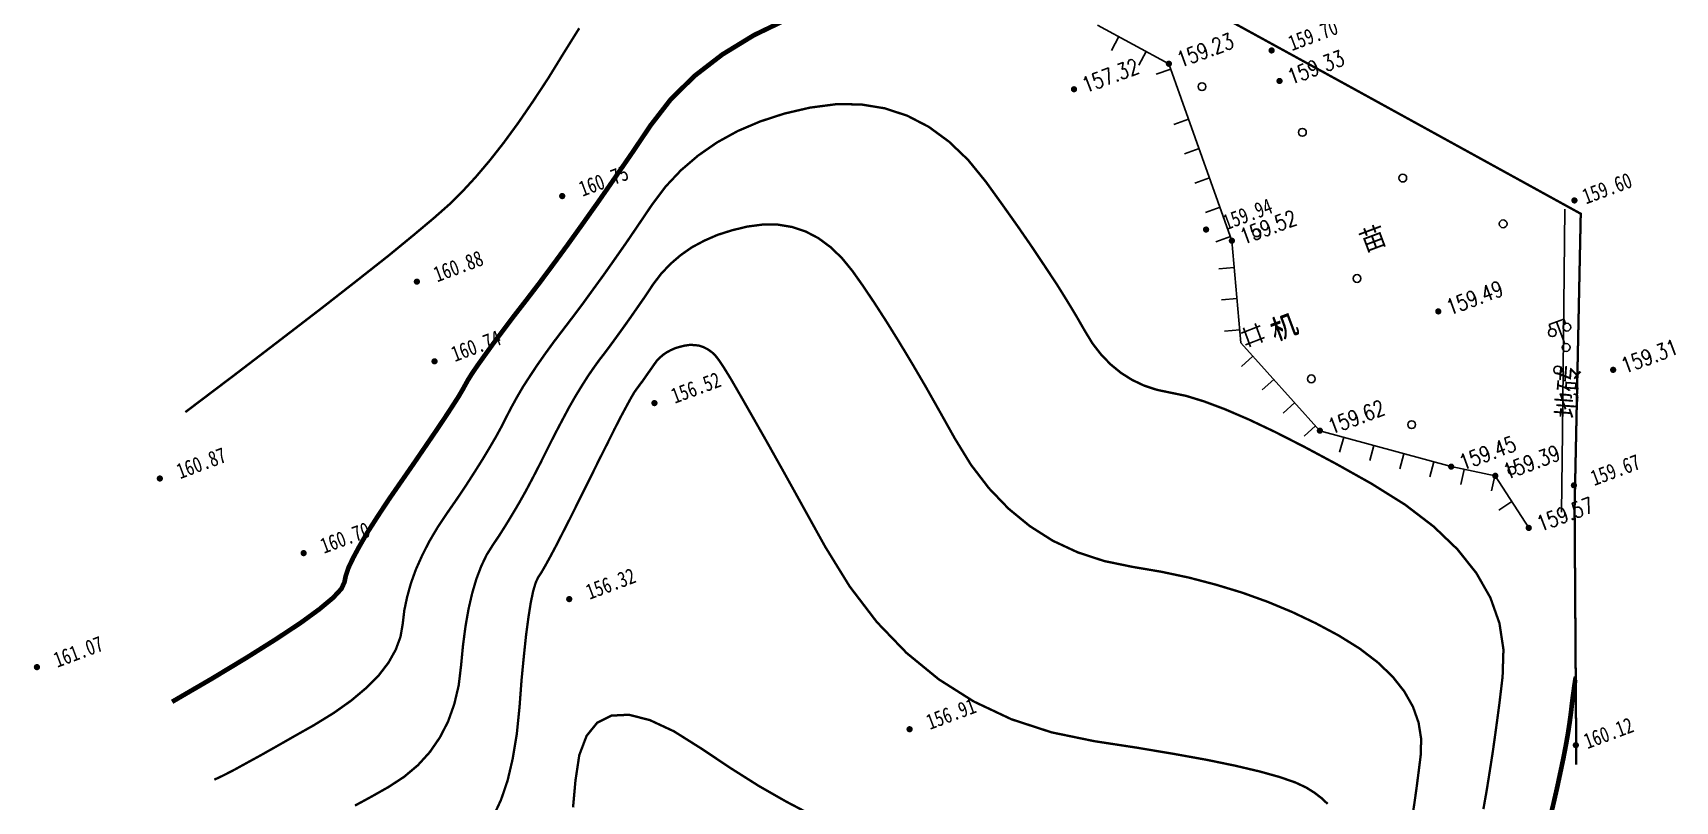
# Model space of a CAD drawing. Header units: millimetres. Extents: x -1471591 to 944464, y -468930 to 547002.
# Drawn here: x 59378 to 164700, y -144797 to -95559 of the extents above; entities that cross this region are included whole.
import ezdxf
from ezdxf.enums import TextEntityAlignment as Align

# ---------------------------------------------------------------- set-up
doc = ezdxf.new("R2010")
doc.units = ezdxf.units.MM
doc.header["$LTSCALE"] = 10
for name, color, linetype in [('DGX', 252, 'Continuous'), ('DLDW', 8, 'Continuous'), ('DLSS', 252, 'Continuous'), ('DMTZ', 252, 'Continuous'), ('GCD', 252, 'Continuous'), ('SXSS', 8, 'Continuous'), ('ZBTZ', 252, 'Continuous')]:
    doc.layers.add(name, color=color, linetype=linetype)
doc.styles.get("Standard").update_dxf_attribs({"font": 'simplex.shx', "width": 0.8, "bigfont": 'hztxt.shx'})
doc.styles.add('宋体', font='', dxfattribs={"height": 1.25, "bigfont": 'hztxt.shx'})
doc.styles.get('宋体').set_extended_font_data('SimSun')
doc.linetypes.add('1161', pattern='A,0,[149,AAA.SHX,S=0.15,R=0,X=0,Y=0],-1.6', length=1.6)

# ---------------------------------------------------------------- blocks, each defined once
blk = doc.blocks.new('GC248')
for p, q in [((-1.3, 0.8), (1.3, 0.8)), ((-0.8, -1.3), (-0.8, 1.3)), ((0.8, -1.3), (0.8, 1.3)), ((-1.3, -0.8), (1.3, -0.8))]:
    blk.add_line(p, q)
blk = doc.blocks.new('gc170')
at = {"linetype": 'Continuous'}
blk.add_circle((0, 0), 0.5, dxfattribs=at)
blk = doc.blocks.new('gc097')
for p, q in [((-1, 2.9), (-1, 3.5)), ((-1, 3.5), (1, 3.5)), ((0, 0.5), (0, 3.5)), ((1, 3.5), (1, 2.9))]:
    blk.add_line(p, q)
for centre in [(-1, 2.4), (1, 2.4), (0, 0)]:
    blk.add_circle(centre, 0.5)
blk = doc.blocks.new('GC200')
at = {"layer": 'GCD', "const_width": 0.2, "flags": 128}
blk.add_lwpolyline([(-0.1, 0, 1), (0.1, 0, 1)], format="xyb", close=True, dxfattribs=at)
blk = doc.blocks.new('地形')
at = {"layer": 'DGX', "color": 252, "linetype": 'Continuous', "flags": 128}
for points, const_width in [([(-367.54, -0.03), (-369.03, -1.17), (-370.52, -2.33), (-371.96, -3.38), (-373.33, -4.34), (-374.64, -5.2), (-375.89, -5.96), (-377.09, -6.63), (-378.22, -7.2), (-379.29, -7.68), (-380.52, -8.15), (-382.13, -8.72), (-384.12, -9.4), (-386.5, -10.16), (-389.26, -11.03), (-392.4, -11.99), (-395.92, -13.06), (-399.82, -14.22)], 0.15), ([(-354.68, -4.14), (-357.2, -4.37), (-359.53, -4.82), (-361.68, -5.48), (-363.65, -6.36), (-365.43, -7.46), (-367.08, -8.64), (-368.67, -9.75), (-370.2, -10.81), (-371.66, -11.8), (-373.06, -12.74), (-374.39, -13.61), (-375.66, -14.43), (-376.86, -15.18), (-377.98, -15.87), (-378.97, -16.5), (-379.84, -17.06), (-380.59, -17.56), (-381.23, -17.99), (-381.74, -18.35), (-382.13, -18.65), (-382.4, -18.88), (-382.68, -19.12), (-383.09, -19.45), (-383.64, -19.86), (-384.32, -20.36), (-385.13, -20.94), (-386.08, -21.61), (-387.16, -22.37), (-388.37, -23.21), (-389.58, -24.05), (-390.65, -24.83), (-391.58, -25.53), (-392.36, -26.17), (-393, -26.73), (-393.51, -27.22), (-393.86, -27.65), (-394.08, -28), (-394.41, -28.33), (-395.11, -28.68), (-396.19, -29.06), (-397.63, -29.46), (-399.45, -29.88), (-401.63, -30.33), (-404.19, -30.81), (-407.12, -31.31)], 0.3), ([(-406.33, -36.93), (-406, -36.91), (-405.51, -36.86), (-404.85, -36.78), (-404.03, -36.66), (-403.05, -36.52), (-401.9, -36.34), (-400.6, -36.13), (-399.13, -35.9), (-397.65, -35.61), (-396.33, -35.26), (-395.15, -34.84), (-394.12, -34.37), (-393.24, -33.82), (-392.52, -33.21), (-391.94, -32.54), (-391.51, -31.8), (-391.12, -31.04), (-390.65, -30.3), (-390.12, -29.57), (-389.51, -28.85), (-388.83, -28.16), (-388.08, -27.47), (-387.26, -26.81), (-386.36, -26.16), (-385.45, -25.53), (-384.6, -24.92), (-383.81, -24.33), (-383.06, -23.76), (-382.38, -23.22), (-381.74, -22.7), (-381.16, -22.2), (-380.64, -21.72), (-380.12, -21.25), (-379.56, -20.77), (-378.96, -20.28), (-378.31, -19.8), (-377.62, -19.3), (-376.89, -18.8), (-376.12, -18.29), (-375.31, -17.78), (-374.45, -17.24), (-373.54, -16.66), (-372.59, -16.03), (-371.59, -15.37), (-370.55, -14.66), (-369.46, -13.91), (-368.33, -13.11), (-367.15, -12.27), (-365.92, -11.48), (-364.62, -10.84), (-363.25, -10.34), (-361.83, -9.98), (-360.33, -9.76), (-358.77, -9.69), (-357.15, -9.76), (-355.46, -9.98), (-353.82, -10.36), (-352.33, -10.93), (-350.99, -11.7), (-349.8, -12.65), (-348.76, -13.8), (-347.88, -15.14), (-347.14, -16.67), (-346.56, -18.39), (-346.08, -20.15), (-345.64, -21.81), (-345.25, -23.36), (-344.91, -24.81), (-344.6, -26.15), (-344.35, -27.39), (-344.14, -28.51), (-343.97, -29.54), (-343.79, -30.48), (-343.52, -31.35), (-343.17, -32.15), (-342.74, -32.89), (-342.23, -33.56), (-341.64, -34.17), (-340.97, -34.71), (-340.21, -35.19), (-339.35, -35.73), (-338.39, -36.47), (-337.3, -37.42), (-336.11, -38.56), (-334.8, -39.91), (-333.38, -41.46), (-331.84, -43.21), (-330.19, -45.16), (-328.64, -47.18), (-327.41, -49.14), (-326.49, -51.05), (-325.89, -52.9), (-325.6, -54.69), (-325.63, -56.42), (-325.98, -58.09), (-326.64, -59.7), (-327.43, -61.23), (-328.19, -62.65), (-328.9, -63.96), (-329.57, -65.15), (-330.19, -66.24), (-330.77, -67.22)], 0.15), ([(-398.47, -41.65), (-397.26, -41.48), (-396.05, -41.29), (-394.88, -41.03), (-393.78, -40.64), (-392.77, -40.12), (-391.84, -39.47), (-390.99, -38.7), (-390.23, -37.8), (-389.54, -36.77), (-388.94, -35.61), (-388.37, -34.44), (-387.8, -33.37), (-387.23, -32.4), (-386.66, -31.54), (-386.09, -30.78), (-385.51, -30.12), (-384.93, -29.56), (-384.34, -29.11), (-383.75, -28.69), (-383.13, -28.22), (-382.48, -27.71), (-381.81, -27.17), (-381.11, -26.58), (-380.39, -25.94), (-379.65, -25.27), (-378.88, -24.55), (-378.11, -23.84), (-377.38, -23.19), (-376.69, -22.58), (-376.03, -22.03), (-375.4, -21.54), (-374.82, -21.1), (-374.26, -20.71), (-373.75, -20.37), (-373.23, -20.05), (-372.69, -19.7), (-372.13, -19.33), (-371.53, -18.93), (-370.91, -18.51), (-370.26, -18.06), (-369.58, -17.59), (-368.88, -17.08), (-368.14, -16.61), (-367.36, -16.23), (-366.55, -15.93), (-365.7, -15.71), (-364.8, -15.59), (-363.87, -15.54), (-362.9, -15.59), (-361.9, -15.71), (-360.91, -15.94), (-360.02, -16.28), (-359.22, -16.74), (-358.51, -17.31), (-357.89, -18), (-357.37, -18.8), (-356.93, -19.71), (-356.58, -20.74), (-356.28, -21.88), (-355.98, -23.14), (-355.68, -24.51), (-355.38, -26), (-355.08, -27.6), (-354.78, -29.32), (-354.49, -31.16), (-354.19, -33.11), (-353.81, -35.05), (-353.26, -36.85), (-352.54, -38.52), (-351.65, -40.05), (-350.6, -41.44), (-349.37, -42.69), (-347.97, -43.81), (-346.41, -44.79), (-344.79, -45.73), (-343.25, -46.71), (-341.79, -47.74), (-340.39, -48.81), (-339.07, -49.93), (-337.83, -51.09), (-336.66, -52.3), (-335.56, -53.55), (-334.59, -54.81), (-333.82, -56.04), (-333.25, -57.22), (-332.88, -58.37), (-332.7, -59.49), (-332.72, -60.57), (-332.93, -61.61), (-333.34, -62.61), (-333.84, -63.56), (-334.31, -64.45), (-334.75, -65.26), (-335.17, -66.01)], 0.15), ([(-390.39, -45.4), (-389.56, -44.58), (-388.74, -43.58), (-387.94, -42.38), (-387.14, -40.99), (-386.36, -39.41), (-385.63, -37.83), (-384.95, -36.44), (-384.35, -35.24), (-383.81, -34.23), (-383.34, -33.4), (-382.94, -32.77), (-382.6, -32.32), (-382.33, -32.06), (-382.04, -31.85), (-381.65, -31.53), (-381.15, -31.1), (-380.55, -30.57), (-379.85, -29.93), (-379.04, -29.19), (-378.13, -28.34), (-377.11, -27.39), (-376.1, -26.44), (-375.2, -25.61), (-374.42, -24.88), (-373.75, -24.27), (-373.19, -23.78), (-372.74, -23.39), (-372.41, -23.12), (-372.19, -22.97), (-372.02, -22.86), (-371.85, -22.75), (-371.66, -22.63), (-371.47, -22.5), (-371.27, -22.36), (-371.05, -22.21), (-370.83, -22.06), (-370.6, -21.9), (-370.36, -21.74), (-370.11, -21.62), (-369.85, -21.52), (-369.57, -21.45), (-369.28, -21.41), (-368.97, -21.39), (-368.66, -21.41), (-368.33, -21.45), (-368.01, -21.52), (-367.72, -21.64), (-367.46, -21.78), (-367.23, -21.97), (-367.03, -22.19), (-366.85, -22.45), (-366.71, -22.75), (-366.6, -23.09), (-366.48, -23.61), (-366.31, -24.47), (-366.11, -25.66), (-365.86, -27.19), (-365.56, -29.06), (-365.22, -31.26), (-364.84, -33.8), (-364.41, -36.68), (-363.83, -39.62), (-363, -42.36), (-361.91, -44.88), (-360.56, -47.2), (-358.96, -49.31), (-357.1, -51.22), (-354.98, -52.91), (-352.61, -54.4), (-350.23, -55.73), (-348.12, -56.95), (-346.27, -58.05), (-344.68, -59.05), (-343.35, -59.94), (-342.28, -60.72), (-341.47, -61.39), (-340.92, -61.95), (-340.54, -62.45), (-340.24, -62.93), (-340.01, -63.4)], 0.15), ([(-385.41, -46.66), (-384.66, -45.1), (-383.86, -43.66), (-382.99, -42.67), (-382.06, -42.12), (-381.05, -42.01), (-379.98, -42.35), (-378.84, -43.14), (-377.64, -44.36), (-376.36, -46.04), (-375.05, -47.86), (-373.76, -49.56), (-372.46, -51.12), (-371.18, -52.55)], 0.15), ([(-322.28, -61.44), (-322.29, -61.44), (-322.34, -61.51), (-322.42, -61.66), (-322.54, -61.87), (-322.69, -62.15), (-322.88, -62.5), (-323.1, -62.92), (-323.35, -63.41), (-323.65, -63.97), (-323.99, -64.58), (-324.38, -65.24), (-324.82, -65.96), (-325.31, -66.73), (-325.84, -67.56), (-326.42, -68.44), (-327.05, -69.37)], 0.3)]:
    blk.add_lwpolyline(points, dxfattribs=dict(at, const_width=const_width))
at = {"layer": 'DLSS', "linetype": 'Continuous', "lineweight": 15, "const_width": 0.15, "elevation": 152.25, "flags": 128}
for points in [[(-342.64, 5.52), (-336.65, -3.79), (-331.23, -10.8), (-322.43, -21.01), (-311.55, -33.67), (-317.02, -47.41)], [(-317.02, -47.41), (-318.53, -51.2), (-324.19, -66.64)]]:
    blk.add_lwpolyline(points, dxfattribs=at)
at = {"layer": 'DLSS', "linetype": 'Continuous', "const_width": 0.075, "elevation": 152.25}
for points in [[(-342.64, 5.52), (-336.65, -3.79), (-331.23, -10.8), (-322.43, -21.01), (-311.55, -33.67), (-317.02, -47.41)], [(-317.02, -47.41), (-318.53, -51.2), (-324.19, -66.64)]]:
    blk.add_lwpolyline(points, dxfattribs=at)
at = {"layer": 'DMTZ', "linetype": 'Continuous', "elevation": 152.25, "flags": 128}
for points in [[(-332.95, -17.77), (-332.92, -15.41), (-336.33, -11.49)], [(-335.31, -12.66), (-336.06, -13.32)], [(-334, -14.17), (-334.75, -14.83)], [(-332.92, -15.77), (-333.92, -15.75)], [(-321.73, -51.36), (-322.57, -47.48), (-325.01, -45.94), (-332.09, -40.83), (-334.86, -33.79), (-333.11, -27.45), (-332.95, -17.77)], [(-332.98, -19.17), (-333.98, -19.16)], [(-333.01, -21.17), (-334.01, -21.16)], [(-333.04, -23.17), (-334.04, -23.16)], [(-333.07, -25.17), (-334.07, -25.16)], [(-333.1, -27.17), (-334.1, -27.16)], [(-333.57, -29.11), (-334.53, -28.85)], [(-334.1, -31.04), (-335.06, -30.77)], [(-334.63, -32.97), (-335.59, -32.7)], [(-334.44, -34.86), (-335.37, -35.22)], [(-333.71, -36.72), (-334.64, -37.08)], [(-332.97, -38.58), (-333.91, -38.95)], [(-332.24, -40.44), (-333.17, -40.81)], [(-330.81, -41.76), (-331.39, -42.57)], [(-329.18, -42.93), (-329.77, -43.74)], [(-327.56, -44.1), (-328.15, -44.91)], [(-325.94, -45.27), (-326.53, -46.08)], [(-324.29, -46.4), (-324.83, -47.24)], [(-322.6, -47.46), (-323.13, -48.31)], [(-322.15, -49.4), (-323.13, -49.62)]]:
    blk.add_lwpolyline(points, dxfattribs=at)
at = {"layer": 'ZBTZ', "linetype": '1161', "elevation": 152.25, "flags": 128}
for points in [[(-312.41, -33.04), (-317.56, -46.39)], [(-317.56, -46.39), (-319.41, -51.15)]]:
    blk.add_lwpolyline(points, dxfattribs=at)
at = {"layer": 'DLDW', "linetype": 'Continuous', "xscale": 0.5, "yscale": 0.5, "zscale": 0.5}
blk.add_blockref('gc097', (-315.43, -41.37, 152.25), dxfattribs=at)
at = {"layer": 'GCD', "linetype": 'Continuous'}
ref = blk.add_blockref('GC200', (-372.33, -9.72, 313), dxfattribs=at)
ref.add_attrib('height', '160.75', dxfattribs={"linetype": 'Continuous', "height": 1, "style": '宋体', "width": 0.8}).set_placement((-371.13, -9.72, 313), align=Align.MIDDLE_LEFT)
ref = blk.add_blockref('GC200', (-382.98, -11.59, 313.13), dxfattribs=at)
ref.add_attrib('height', '160.88', dxfattribs={"linetype": 'Continuous', "height": 1, "style": '宋体', "width": 0.8}).set_placement((-381.78, -11.59, 313.13), align=Align.MIDDLE_LEFT)
at = {"layer": 'GCD'}
ref = blk.add_blockref('GC200', (-339.19, -14.81, 309.57), dxfattribs=at)
ref.add_attrib('height', '157.32', dxfattribs={"height": 1, "width": 0.8}).set_placement((-338.59, -14.81, 309.57), align=Align.MIDDLE_LEFT)
ref = blk.add_blockref('GC200', (-332.92, -15.41, 311.48), dxfattribs=at)
ref.add_attrib('height', '159.23', dxfattribs={"height": 1, "width": 0.8}).set_placement((-332.32, -15.41, 311.48), align=Align.MIDDLE_LEFT)
at = {"layer": 'GCD', "linetype": 'Continuous'}
ref = blk.add_blockref('GC200', (-383.71, -16.77, 312.99), dxfattribs=at)
ref.add_attrib('height', '160.74', dxfattribs={"linetype": 'Continuous', "height": 1, "style": '宋体', "width": 0.8}).set_placement((-382.51, -16.77, 312.99), align=Align.MIDDLE_LEFT)
ref = blk.add_blockref('GC200', (-326.45, -16.92, 311.95), dxfattribs=at)
ref.add_attrib('height', '159.70', dxfattribs={"linetype": 'Continuous', "height": 1, "style": '宋体', "width": 0.8}).set_placement((-325.25, -16.92, 311.95), align=Align.MIDDLE_LEFT)
ref = blk.add_blockref('GC200', (-402.84, -17.63, 313.12), dxfattribs=at)
ref.add_attrib('height', '160.87', dxfattribs={"linetype": 'Continuous', "height": 1, "style": '宋体', "width": 0.8}).set_placement((-401.64, -17.63, 313.12), align=Align.MIDDLE_LEFT)
at = {"layer": 'GCD'}
ref = blk.add_blockref('GC200', (-326.66, -18.93, 311.58), dxfattribs=at)
ref.add_attrib('height', '159.33', dxfattribs={"height": 1, "width": 0.8}).set_placement((-326.06, -18.93, 311.58), align=Align.MIDDLE_LEFT)
at = {"layer": 'GCD', "linetype": 'Continuous'}
ref = blk.add_blockref('GC200', (-371.44, -24.22, 308.77), dxfattribs=at)
ref.add_attrib('height', '156.52', dxfattribs={"linetype": 'Continuous', "height": 1, "style": '宋体', "width": 0.8}).set_placement((-370.24, -24.22, 308.77), align=Align.MIDDLE_LEFT)
ref = blk.add_blockref('GC200', (-395.88, -25.34, 312.95), dxfattribs=at)
ref.add_attrib('height', '160.70', dxfattribs={"linetype": 'Continuous', "height": 1, "style": '宋体', "width": 0.8}).set_placement((-394.68, -25.34, 312.95), align=Align.MIDDLE_LEFT)
ref = blk.add_blockref('GC200', (-414.46, -26.19, 313.32), dxfattribs=at)
ref.add_attrib('height', '161.07', dxfattribs={"linetype": 'Continuous', "height": 1, "style": '宋体', "width": 0.8}).set_placement((-413.26, -26.19, 313.32), align=Align.MIDDLE_LEFT)
ref = blk.add_blockref('GC200', (-334.41, -26.2, 312.19), dxfattribs=at)
ref.add_attrib('height', '159.94', dxfattribs={"linetype": 'Continuous', "height": 1, "style": '宋体', "width": 0.8}).set_placement((-333.21, -26.2, 312.19), align=Align.MIDDLE_LEFT)
at = {"layer": 'GCD'}
ref = blk.add_blockref('GC200', (-333.11, -27.45, 311.77), dxfattribs=at)
ref.add_attrib('height', '159.52', dxfattribs={"height": 1, "width": 0.8}).set_placement((-332.51, -27.45, 311.77), align=Align.MIDDLE_LEFT)
at = {"layer": 'GCD', "linetype": 'Continuous'}
ref = blk.add_blockref('GC200', (-311.63, -32.73, 311.85), dxfattribs=at)
ref.add_attrib('height', '159.60', dxfattribs={"linetype": 'Continuous', "height": 1, "style": '宋体', "width": 0.8}).set_placement((-311.03, -32.73, 311.85), align=Align.MIDDLE_LEFT)
ref = blk.add_blockref('GC200', (-380.96, -34.07, 308.57), dxfattribs=at)
ref.add_attrib('height', '156.32', dxfattribs={"linetype": 'Continuous', "height": 1, "style": '宋体', "width": 0.8}).set_placement((-379.76, -34.07, 308.57), align=Align.MIDDLE_LEFT)
at = {"layer": 'GCD'}
ref = blk.add_blockref('GC200', (-322.3, -36.33, 311.74), dxfattribs=at)
ref.add_attrib('height', '159.49', dxfattribs={"height": 1, "width": 0.8}).set_placement((-321.7, -36.33, 311.74), align=Align.MIDDLE_LEFT)
ref = blk.add_blockref('GC200', (-332.09, -40.83, 311.87), dxfattribs=at)
ref.add_attrib('height', '159.62', dxfattribs={"height": 1, "width": 0.8}).set_placement((-331.49, -40.83, 311.87), align=Align.MIDDLE_LEFT)
ref = blk.add_blockref('GC200', (-313.11, -43.77, 311.56), dxfattribs=at)
ref.add_attrib('height', '159.31', dxfattribs={"height": 1, "width": 0.8}).set_placement((-312.51, -43.77, 311.56), align=Align.MIDDLE_LEFT)
ref = blk.add_blockref('GC200', (-325.01, -45.94, 311.7), dxfattribs=at)
ref.add_attrib('height', '159.45', dxfattribs={"height": 1, "width": 0.8}).set_placement((-324.41, -45.94, 311.7), align=Align.MIDDLE_LEFT)
ref = blk.add_blockref('GC200', (-322.57, -47.48, 311.64), dxfattribs=at)
ref.add_attrib('height', '159.39', dxfattribs={"height": 1, "width": 0.8}).set_placement((-321.97, -47.48, 311.64), align=Align.MIDDLE_LEFT)
at = {"layer": 'GCD', "linetype": 'Continuous'}
ref = blk.add_blockref('GC200', (-363.44, -49.53, 309.16), dxfattribs=at)
ref.add_attrib('height', '156.91', dxfattribs={"linetype": 'Continuous', "height": 1, "style": '宋体', "width": 0.8}).set_placement((-362.24, -49.53, 309.16), align=Align.MIDDLE_LEFT)
ref = blk.add_blockref('GC200', (-318.06, -49.82, 311.92), dxfattribs=at)
ref.add_attrib('height', '159.67', dxfattribs={"linetype": 'Continuous', "height": 1, "style": '宋体', "width": 0.8}).set_placement((-316.86, -49.82, 311.92), align=Align.MIDDLE_LEFT)
at = {"layer": 'GCD'}
ref = blk.add_blockref('GC200', (-321.73, -51.36, 311.82), dxfattribs=at)
ref.add_attrib('height', '159.57', dxfattribs={"height": 1, "width": 0.8}).set_placement((-321.13, -51.36, 311.82), align=Align.MIDDLE_LEFT)
at = {"layer": 'GCD', "linetype": 'Continuous'}
ref = blk.add_blockref('GC200', (-323.78, -65.46, 312.37), dxfattribs=at)
ref.add_attrib('height', '160.12', dxfattribs={"linetype": 'Continuous', "height": 1, "style": '宋体', "width": 0.8}).set_placement((-323.18, -65.46, 312.37), align=Align.MIDDLE_LEFT)
at = {"layer": 'SXSS', "linetype": 'Continuous', "xscale": 0.5, "yscale": 0.5, "zscale": 0.5}
blk.add_blockref('GC248', (-333.97, -33.6, 152.25), dxfattribs=at)
at = {"layer": 'ZBTZ', "linetype": 'Continuous', "xscale": 0.5, "yscale": 0.5}
for p in [(-331.44, -17.53, 152.25), (-326.44, -22.53, 152.25), (-321.44, -27.53, 152.25), (-316.44, -32.53, 152.25), (-316.44, -42.53, 152.25)]:
    blk.add_blockref('gc170', p, dxfattribs=at)
at = {"layer": 'ZBTZ', "linetype": 'Continuous', "xscale": 0.5, "yscale": 0.5, "zscale": 0.5}
for p in [(-331.44, -27.53, 152.25), (-326.44, -32.53, 152.25), (-331.44, -37.53, 152.25), (-326.44, -42.53, 152.25), (-321.44, -47.53, 152.25)]:
    blk.add_blockref('gc170', p, dxfattribs=at)
at = {"layer": 'DLSS', "linetype": 'Continuous', "style": '宋体'}
blk.add_text('地砖', height=1.25, rotation=65.0291, dxfattribs=at).set_placement((-316.35, -44.05, 312.17), align=Align.MIDDLE)
at = {"layer": 'SXSS', "style": '宋体'}
blk.add_text('机', height=1.25, dxfattribs=at).set_placement((-332.79, -34.83, 152.25), align=Align.BOTTOM_LEFT)
at = {"layer": 'SXSS', "linetype": 'Continuous', "style": '宋体'}
blk.add_text('机', height=1.25, dxfattribs=at).set_placement((-331.91, -33.74, 152.25), align=Align.MIDDLE)
at = {"layer": 'ZBTZ', "linetype": 'Continuous', "style": '宋体'}
blk.add_text('苗', height=1.25, dxfattribs=at).set_placement((-324.59, -30.46, 152.25), align=Align.MIDDLE)

msp = doc.modelspace()

# ---------------------------------------------------------------- block references
at = {"xscale": 1000, "yscale": 1000, "zscale": 1000, "rotation": 20.51376453450802}
msp.add_blockref('地形', (438640.4, 33561.1, -152250), dxfattribs=at)

doc.saveas('drawing.dxf')
